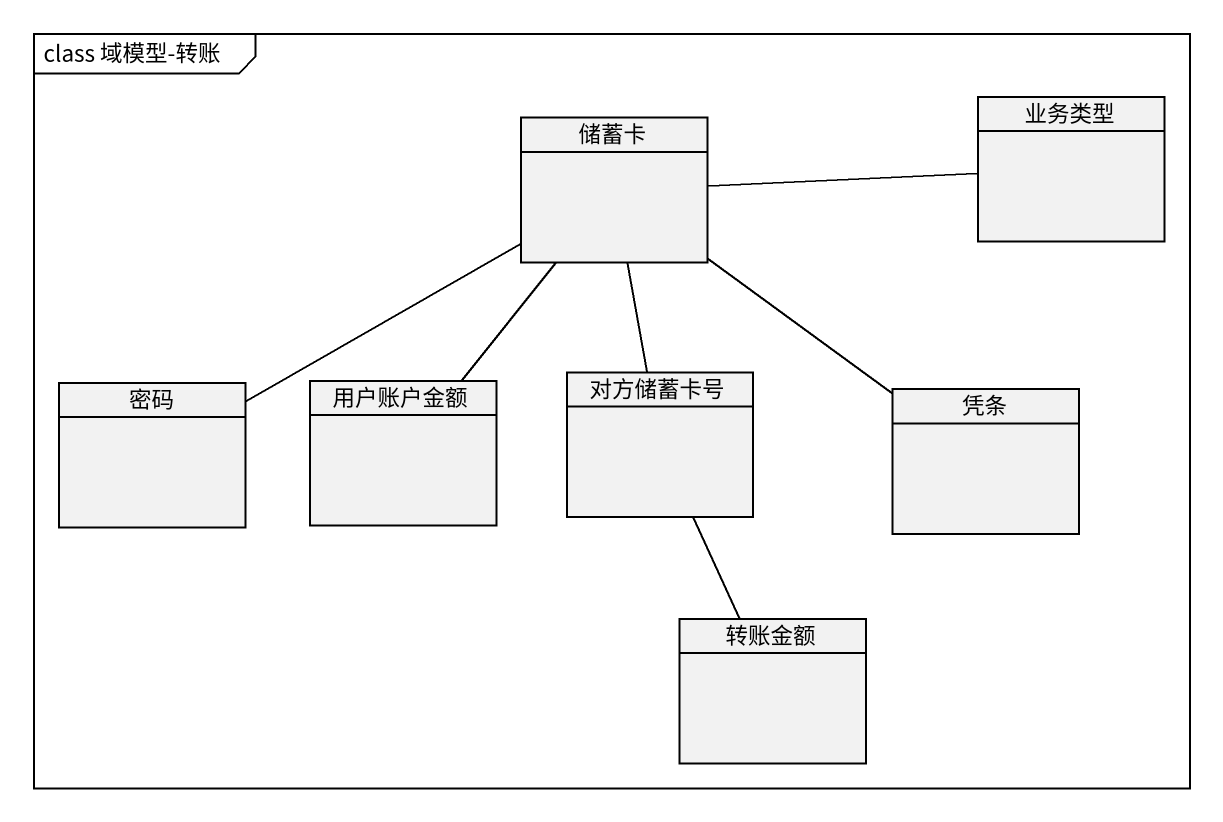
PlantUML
@startuml
mainframe class 域模型-转账
hide circle
hide empty members
class 储蓄卡
class 业务类型
class 密码
class 用户账户金额
class 对方储蓄卡号
class 凭条
class 转账金额
储蓄卡 -right- 业务类型
储蓄卡 -left- 密码
储蓄卡 -- 用户账户金额
储蓄卡 -- 对方储蓄卡号
储蓄卡 -- 凭条
对方储蓄卡号 -- 转账金额
@enduml
